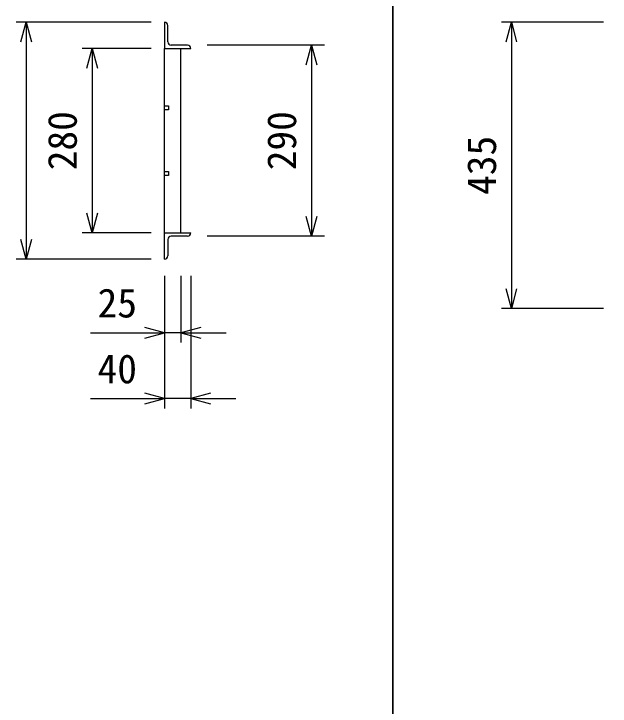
# Model space of a CAD drawing. Units: millimetres, scale not verified. Extents: x -25200 to 25200, y -8910 to 8910.
# Drawn here: x -14092 to -13187, y -4584 to -3532 of the extents above; entities that cross this region are included whole.
import ezdxf
from ezdxf.enums import TextEntityAlignment as Align

# ---------------------------------------------------------------- set-up
doc = ezdxf.new("R2010")
doc.units = ezdxf.units.MM
doc.header["$LTSCALE"] = 30
for name, color, linetype, lineweight in [('0-0_DIM', 7, 'Continuous', 25), ('0-2_HATCH', 6, 'Continuous', 25), ('0-6_TXT', 7, 'Continuous', 25)]:
    doc.layers.add(name, color=color, linetype=linetype, lineweight=lineweight)
doc.styles.add('ＭＳ ゴシック', font='')
doc.styles.get('ＭＳ ゴシック').set_extended_font_data('MS Gothic')

msp = doc.modelspace()

# ---------------------------------------------------------------- linework, layer by layer
at = {"layer": '0-0_DIM'}
for p, q in [((-13883.18, -3545.01), (-14088.18, -3545.01)), ((-14073.18, -3545.01), (-14073.18, -3905.01)), ((-13196.52, -3545.01), (-13351.52, -3545.01)), ((-13336.52, -3545.01), (-13336.52, -3980.01)), ((-13883.18, -3585.01), (-13988.18, -3585.01)), ((-13973.18, -3585.01), (-13973.18, -3865.01)), ((-13620.1, -3580.01), (-13798.18, -3580.01)), ((-13640.1, -3580.01), (-13640.1, -3870.01)), ((-13883.18, -3865.01), (-13988.18, -3865.01)), ((-13620.1, -3870.01), (-13798.18, -3870.01)), ((-13883.18, -3905.01), (-14088.18, -3905.01)), ((-13863.18, -3930.23), (-13863.18, -4131.82)), ((-13838.18, -3930.23), (-13838.18, -4031.82)), ((-13823.18, -3930.23), (-13823.18, -4131.82)), ((-13196.52, -3980.01), (-13351.52, -3980.01)), ((-13975.79, -4016.82), (-13863.18, -4016.82)), ((-13838.18, -4016.82), (-13863.18, -4016.82)), ((-13838.18, -4016.82), (-13769.71, -4016.82)), ((-13975.79, -4116.82), (-13863.18, -4116.82)), ((-13823.18, -4116.82), (-13863.18, -4116.82)), ((-13823.18, -4116.82), (-13754.71, -4116.82))]:
    msp.add_line(p, q, dxfattribs=at)
for points in [[(-14081.22, -3575.01), (-14073.18, -3545.01), (-14065.14, -3575.01)], [(-13344.56, -3575.01), (-13336.52, -3545.01), (-13328.48, -3575.01)], [(-13981.22, -3615.01), (-13973.18, -3585.01), (-13965.14, -3615.01)], [(-13648.14, -3610.01), (-13640.1, -3580.01), (-13632.07, -3610.01)], [(-13965.14, -3835.01), (-13973.18, -3865.01), (-13981.22, -3835.01)], [(-13632.07, -3840.01), (-13640.1, -3870.01), (-13648.14, -3840.01)], [(-14065.14, -3875.01), (-14073.18, -3905.01), (-14081.22, -3875.01)], [(-13328.48, -3950.01), (-13336.52, -3980.01), (-13344.56, -3950.01)], [(-13893.18, -4024.85), (-13863.18, -4016.82), (-13893.18, -4008.78)], [(-13808.18, -4008.78), (-13838.18, -4016.82), (-13808.18, -4024.85)], [(-13893.18, -4124.85), (-13863.18, -4116.82), (-13893.18, -4108.78)], [(-13793.18, -4108.78), (-13823.18, -4116.82), (-13793.18, -4124.85)]]:
    msp.add_lwpolyline(points, dxfattribs=at)
at = {"layer": '0-2_HATCH'}
for p, q in [((-13863.18, -3545.01), (-13863.18, -3585.01)), ((-13858.18, -3575.01), (-13858.18, -3550.01)), ((-13863.18, -3865.01), (-13863.18, -3585.01)), ((-13863.18, -3585.01), (-13823.18, -3585.01)), ((-13828.18, -3580.01), (-13853.18, -3580.01)), ((-13838.18, -3865.01), (-13838.18, -3585.01)), ((-13863.18, -3865.01), (-13823.18, -3865.01)), ((-13863.18, -3905.01), (-13863.18, -3865.01)), ((-13828.18, -3870.01), (-13853.18, -3870.01)), ((-13858.18, -3875.01), (-13858.18, -3900.01))]:
    msp.add_line(p, q, dxfattribs=at)
for points in [[(-13863.18, -3678.01), (-13863.18, -3672.01), (-13857.18, -3672.01), (-13857.18, -3678.01)], [(-13863.18, -3778.01), (-13863.18, -3772.01), (-13857.18, -3772.01), (-13857.18, -3778.01)]]:
    msp.add_lwpolyline(points, close=True, dxfattribs=at)
for centre, start, end in [((-13863.18, -3550.01), 0, 90), ((-13853.18, -3575.01), 180, 270), ((-13828.18, -3585.01), 0, 90), ((-13853.18, -3875.01), 90, 180), ((-13828.18, -3865.01), 270, 0), ((-13863.18, -3900.01), 270, 0)]:
    msp.add_arc(centre, 5, start, end, dxfattribs=at)
at = {"layer": '0-6_TXT'}
for points in [[(-15616.68, -7188.51), (-13516.68, -7188.51), (-13516.68, -1778.68), (-15616.68, -1778.68)], [(-13516.68, -7188.51), (-11416.68, -7188.51), (-11416.68, -1778.68), (-13516.68, -1778.68)]]:
    msp.add_lwpolyline(points, close=True, dxfattribs=at)

# ---------------------------------------------------------------- texts
at = {"layer": '0-0_DIM', "style": 'ＭＳ ゴシック'}
for s, p in [('280', (-13983.18, -3770.01)), ('290', (-13650.1, -3770.01)), ('435', (-13346.52, -3807.51))]:
    msp.add_text(s, height=43.99, rotation=90, dxfattribs=at).set_placement(p, align=Align.BOTTOM_LEFT)
for s, p in [('25', (-13964.81, -4006.82)), ('40', (-13964.81, -4106.82))]:
    msp.add_text(s, height=43.99, dxfattribs=at).set_placement(p, align=Align.BOTTOM_LEFT)

doc.saveas('drawing.dxf')
